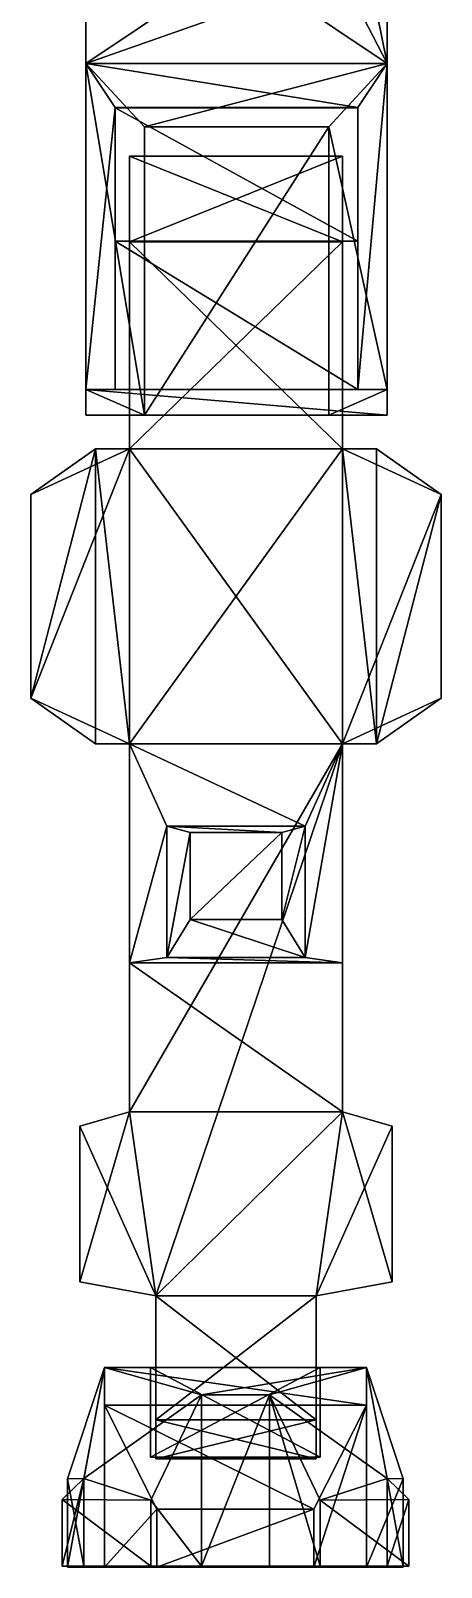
# Model space of a CAD drawing. Extents: x -13 to 15.3, y 0 to 42.3.
# Drawn here: x 3.59 to 8.32, y -0.02 to 17.69 of the extents above; entities that cross this region are included whole.
import ezdxf

# ---------------------------------------------------------------- set-up
doc = ezdxf.new("R2010")
doc.units = 0

msp = doc.modelspace()

# ---------------------------------------------------------------- linework, layer by layer
at = {"layer": 'Default_Layer'}
for points in [[(4.228785, 24.016764, 2.136241), (4.228785, 24.016764, -2.160182), (4.228784, 17.314405, -1.137822)], [(4.228784, 17.314405, -1.137822), (4.228784, 17.314405, 2.782347), (4.228785, 24.016764, 2.136241)], [(7.701726, 17.314404, -1.137822), (4.228784, 17.314405, -1.137822), (4.228785, 24.016764, -2.160182)], [(4.228785, 24.016764, 2.136241), (4.228784, 17.314405, 2.782347), (5.4226, 18.115692, 2.705104)], [(4.228785, 24.016764, -2.160182), (7.701726, 24.016764, -2.160181), (7.701726, 17.314404, -1.137822)], [(7.701725, 17.314404, 2.782348), (7.701726, 24.016764, 2.136242), (6.507911, 23.215477, 2.213486)], [(7.701726, 24.016764, 2.136242), (7.701725, 17.314404, 2.782348), (7.701725, 18.119406, 1.549312)], [(7.701726, 17.314404, -1.137822), (7.701726, 24.016764, -2.160181), (7.701727, 23.211763, -0.688706)], [(6.507911, 23.215477, 2.213486), (6.507909, 18.11569, 2.705104), (7.701725, 17.314404, 2.782348)], [(7.701727, 23.211763, -0.688706), (7.701725, 18.119406, -0.025588), (7.701726, 17.314404, -1.137822)], [(6.507909, 18.11569, 2.705104), (5.4226, 18.115692, 2.705104), (4.228784, 17.314405, 2.782347)], [(4.228784, 17.314405, 2.782347), (7.701725, 17.314404, 2.782348), (6.507909, 18.11569, 2.705104)], [(7.701725, 17.314404, 2.782348), (7.701726, 17.314404, -1.137822), (7.701725, 18.119406, -0.025588)], [(7.701725, 18.119406, -0.025588), (7.701725, 18.119406, 1.549312), (7.701725, 17.314404, 2.782348)], [(4.228784, 17.314405, 2.782347), (4.228784, 13.557913, -0.748411), (4.228783, 13.557913, 1.932682)], [(4.228784, 17.314405, 2.782347), (4.228783, 13.557913, 1.932682), (4.228783, 13.557913, 2.782347)], [(4.228784, 17.314405, 2.782347), (4.228783, 13.557913, 2.782347), (4.903255, 13.261488, 4.349043)], [(4.228784, 17.314405, 2.782347), (4.228784, 17.314405, -1.137822), (4.228784, 13.557913, -0.748411)], [(7.701725, 17.314404, 2.782348), (4.228784, 17.314405, 2.782347), (4.903256, 16.58271, 4.349044)], [(4.903255, 13.261488, 4.349043), (4.903256, 16.58271, 4.349044), (4.228784, 17.314405, 2.782347)], [(4.228784, 17.314405, -1.137822), (7.701726, 17.314404, -1.137822), (7.362533, 16.805359, -1.084353)], [(7.362533, 16.805359, -1.084353), (4.567977, 16.805359, -1.084354), (4.228784, 17.314405, -1.137822)], [(4.228784, 13.557913, -0.748411), (4.228784, 17.314405, -1.137822), (4.567977, 16.805359, -1.084354)], [(4.903256, 16.58271, 4.349044), (7.027252, 16.58271, 4.349044), (7.701725, 17.314404, 2.782348)], [(7.701724, 13.557912, 2.782347), (7.701725, 17.314404, 2.782348), (7.027252, 16.58271, 4.349044)], [(7.701726, 17.314404, -1.137822), (7.701725, 13.557912, -0.74841), (7.362532, 13.557912, -0.74841)], [(7.362532, 13.557912, -0.74841), (7.362533, 16.805359, -1.084353), (7.701726, 17.314404, -1.137822)], [(7.701726, 17.314404, -1.137822), (7.701725, 17.314404, 2.782348), (7.701724, 13.557912, 2.782347)], [(7.701726, 17.314404, -1.137822), (7.701724, 13.557912, 2.782347), (7.701724, 13.557912, 1.932681)], [(7.701726, 17.314404, -1.137822), (7.701724, 13.557912, 1.932681), (7.701725, 13.557912, -0.74841)], [(4.567977, 16.805359, -1.084354), (4.567976, 13.557913, -0.748411), (4.228784, 13.557913, -0.748411)], [(4.567976, 13.557913, -0.748411), (4.567977, 16.805359, -1.084354), (4.567977, 16.801666, 0.605221)], [(7.362532, 15.264889, 1.8729), (4.567976, 15.26489, 1.8729), (4.567977, 16.801666, 0.605221)], [(4.567977, 16.801666, 0.605221), (4.567976, 15.26489, 1.8729), (4.567976, 13.557913, -0.748411)], [(4.567977, 16.805359, -1.084354), (7.362533, 16.805359, -1.084353), (7.362533, 16.801664, 0.605222)], [(7.362533, 16.801664, 0.605222), (4.567977, 16.801666, 0.605221), (4.567977, 16.805359, -1.084354)], [(4.567977, 16.801666, 0.605221), (7.362533, 16.801664, 0.605222), (7.362532, 15.264889, 1.8729)], [(7.362533, 16.805359, -1.084353), (7.362532, 13.557912, -0.74841), (7.362532, 15.264889, 1.8729)], [(7.362532, 15.264889, 1.8729), (7.362533, 16.801664, 0.605222), (7.362533, 16.805359, -1.084353)], [(7.027252, 16.58271, 4.349044), (4.903256, 16.58271, 4.349044), (4.903255, 13.261488, 4.349043)], [(4.903255, 13.261488, 4.349043), (7.027251, 13.261488, 4.349044), (7.027252, 16.58271, 4.349044)], [(7.027252, 16.58271, 4.349044), (7.027251, 13.261488, 4.349044), (7.701724, 13.557912, 2.782347)], [(4.731993, 16.244577, -0.514794), (4.731992, 16.244577, 0.733645), (7.186221, 16.244577, 0.733645)], [(4.731992, 15.259521, -1.082505), (4.731992, 15.259521, 1.301355), (4.731992, 16.244577, 0.733645)], [(4.731992, 16.244577, 0.733645), (4.731993, 16.244577, -0.514794), (4.731992, 15.259521, -1.082505)], [(4.731992, 15.259521, 1.301355), (7.186221, 15.259521, 1.301356), (7.186221, 16.244577, 0.733645)], [(7.186221, 16.244577, 0.733645), (4.731992, 16.244577, 0.733645), (4.731992, 15.259521, 1.301355)], [(7.186221, 15.259521, -1.082504), (4.731992, 15.259521, -1.082505), (4.731993, 16.244577, -0.514794)], [(7.186221, 16.244577, 0.733645), (7.186221, 16.244577, -0.514793), (4.731993, 16.244577, -0.514794)], [(4.731993, 16.244577, -0.514794), (7.186221, 16.244577, -0.514793), (7.186221, 15.259521, -1.082504)], [(7.186221, 15.259521, 1.301356), (7.186221, 15.259521, -1.082504), (7.186221, 16.244577, -0.514793)], [(7.186221, 16.244577, -0.514793), (7.186221, 16.244577, 0.733645), (7.186221, 15.259521, 1.301356)], [(7.362532, 13.557912, 1.771955), (4.567976, 13.557913, 1.771955), (4.567976, 15.26489, 1.8729)], [(4.567976, 15.26489, 1.8729), (7.362532, 15.264889, 1.8729), (7.362532, 13.557912, 1.771955)], [(4.567976, 13.557913, 1.771955), (4.567976, 13.557913, -0.748411), (4.567976, 15.26489, 1.8729)], [(4.731992, 12.871387, 1.749013), (4.731992, 15.259521, 1.301355), (4.731992, 15.259521, -1.082505)], [(4.731992, 15.259521, -1.082505), (4.731992, 12.871387, -2.765812), (4.731992, 12.871387, 1.749013)], [(4.731992, 12.871387, -2.765812), (4.731992, 15.259521, -1.082505), (7.186221, 15.259521, -1.082504)], [(7.186221, 15.259521, -1.082504), (7.186221, 12.871387, -2.765811), (4.731992, 12.871387, -2.765812)], [(4.731992, 15.259521, 1.301355), (4.731992, 12.871387, 1.749013), (7.186221, 12.871386, 1.749013)], [(7.186221, 12.871386, 1.749013), (7.186221, 15.259521, 1.301356), (4.731992, 15.259521, 1.301355)], [(7.186221, 12.871386, 1.749013), (7.186221, 12.871387, -2.765811), (7.186221, 15.259521, -1.082504)], [(7.186221, 15.259521, -1.082504), (7.186221, 15.259521, 1.301356), (7.186221, 12.871386, 1.749013)], [(7.362532, 13.557912, -0.74841), (7.362532, 13.557912, 1.771955), (7.362532, 15.264889, 1.8729)], [(4.228783, 13.557913, 2.782347), (4.228783, 13.261488, 2.782347), (4.903255, 13.261488, 4.349043)], [(4.228783, 13.557913, 1.932682), (7.701724, 13.557912, 1.932681), (7.701724, 13.261487, 2.782347)], [(7.701724, 13.261487, 2.782347), (4.228783, 13.261488, 2.782347), (4.228783, 13.557913, 1.932682)], [(7.701724, 13.557912, 1.932681), (4.228783, 13.557913, 1.932682), (4.567976, 13.557913, 1.771955)], [(4.228783, 13.557913, 1.932682), (4.228784, 13.557913, -0.748411), (4.567976, 13.557913, -0.748411)], [(4.567976, 13.557913, -0.748411), (4.567976, 13.557913, 1.771955), (4.228783, 13.557913, 1.932682)], [(4.228783, 13.557913, 2.782347), (4.228783, 13.557913, 1.932682), (4.228783, 13.261488, 2.782347)], [(4.567976, 13.557913, 1.771955), (7.362532, 13.557912, 1.771955), (7.701724, 13.557912, 1.932681)], [(7.701724, 13.557912, 2.782347), (7.027251, 13.261488, 4.349044), (7.701724, 13.261487, 2.782347)], [(7.701725, 13.557912, -0.74841), (7.701724, 13.557912, 1.932681), (7.362532, 13.557912, 1.771955)], [(7.362532, 13.557912, 1.771955), (7.362532, 13.557912, -0.74841), (7.701725, 13.557912, -0.74841)], [(7.701724, 13.557912, 1.932681), (7.701724, 13.557912, 2.782347), (7.701724, 13.261487, 2.782347)], [(4.228783, 13.261488, 2.782347), (7.701724, 13.261487, 2.782347), (7.027251, 13.261488, 4.349044)], [(7.027251, 13.261488, 4.349044), (4.903255, 13.261488, 4.349043), (4.228783, 13.261488, 2.782347)], [(4.34075, 12.871387, 1.574754), (3.594315, 12.344705, -1.70313), (3.594315, 9.999568, -1.70313)], [(3.594315, 9.999568, -1.70313), (4.34075, 9.472887, 1.574754), (4.34075, 12.871387, 1.574754)], [(4.731992, 12.871387, 1.749013), (4.731992, 12.871387, -2.765812), (3.594315, 12.344705, -1.70313)], [(3.594315, 12.344705, -1.70313), (4.34075, 12.871387, 1.574754), (4.731992, 12.871387, 1.749013)], [(4.731992, 12.871387, -2.765812), (4.731992, 9.472886, -2.765811), (3.594315, 9.999568, -1.70313)], [(3.594315, 9.999568, -1.70313), (3.594315, 12.344705, -1.70313), (4.731992, 12.871387, -2.765812)], [(4.731991, 9.472887, 1.749013), (4.731992, 12.871387, 1.749013), (4.34075, 12.871387, 1.574754)], [(4.34075, 12.871387, 1.574754), (4.34075, 9.472887, 1.574754), (4.731991, 9.472887, 1.749013)], [(7.186221, 12.871386, 1.749013), (4.731992, 12.871387, 1.749013), (4.731991, 9.472887, 1.749013)], [(4.731991, 9.472887, 1.749013), (7.18622, 9.472887, 1.749013), (7.186221, 12.871386, 1.749013)], [(4.731992, 12.871387, -2.765812), (7.186221, 12.871387, -2.765811), (7.18622, 9.472885, -2.76581)], [(7.18622, 9.472885, -2.76581), (4.731992, 9.472886, -2.765811), (4.731992, 12.871387, -2.765812)], [(7.18622, 9.472885, -2.76581), (7.186221, 12.871387, -2.765811), (8.323898, 12.344704, -1.703129)], [(7.186221, 12.871386, 1.749013), (7.18622, 9.472887, 1.749013), (7.577462, 9.472887, 1.574755)], [(7.186221, 12.871387, -2.765811), (7.186221, 12.871386, 1.749013), (7.577463, 12.871386, 1.574755)], [(7.577463, 12.871386, 1.574755), (8.323898, 12.344704, -1.703129), (7.186221, 12.871387, -2.765811)], [(7.577462, 9.472887, 1.574755), (7.577463, 12.871386, 1.574755), (7.186221, 12.871386, 1.749013)], [(8.323898, 12.344704, -1.703129), (7.577463, 12.871386, 1.574755), (7.577462, 9.472887, 1.574755)], [(8.323898, 12.344704, -1.703129), (8.323896, 9.999567, -1.703128), (7.18622, 9.472885, -2.76581)], [(7.577462, 9.472887, 1.574755), (8.323896, 9.999567, -1.703128), (8.323898, 12.344704, -1.703129)], [(4.34075, 9.472887, 1.574754), (3.594315, 9.999568, -1.70313), (4.731992, 9.472886, -2.765811)], [(7.18622, 9.472887, 1.749013), (7.18622, 9.472885, -2.76581), (8.323896, 9.999567, -1.703128)], [(8.323896, 9.999567, -1.703128), (7.577462, 9.472887, 1.574755), (7.18622, 9.472887, 1.749013)], [(4.731992, 9.472886, -2.765811), (4.731991, 9.472887, 1.749013), (4.34075, 9.472887, 1.574754)], [(4.731991, 9.472887, 1.749013), (4.731992, 9.472886, -2.765811), (4.731991, 6.948626, -1.810695)], [(4.731991, 9.472887, 1.749013), (4.731991, 6.948626, -1.810695), (4.731991, 5.229133, -1.160082)], [(4.731991, 9.472887, 1.749013), (4.731991, 5.229133, -1.160082), (4.731991, 5.229133, 1.749013)], [(7.18622, 9.472887, 1.749013), (4.731991, 9.472887, 1.749013), (4.731991, 5.229133, 1.749013)], [(7.18622, 9.472887, 1.749013), (4.731991, 5.229133, 1.749013), (5.03391, 3.107912, 1.749013)], [(4.731991, 6.948626, -1.810695), (4.731992, 9.472886, -2.765811), (5.162967, 8.524766, -3.608978)], [(4.731992, 9.472886, -2.765811), (7.18622, 9.472885, -2.76581), (6.755245, 8.524765, -3.608978)], [(6.755245, 8.524765, -3.608978), (5.162967, 8.524766, -3.608978), (4.731992, 9.472886, -2.765811)], [(7.18622, 9.472887, 1.749013), (5.03391, 3.107912, 1.749013), (7.186219, 5.229132, 1.749013)], [(7.18622, 9.472885, -2.76581), (7.18622, 6.948626, -1.810694), (6.755245, 7.00879, -2.787735)], [(6.755245, 7.00879, -2.787735), (6.755245, 8.524765, -3.608978), (7.18622, 9.472885, -2.76581)], [(7.18622, 9.472887, 1.749013), (7.186219, 5.229132, 1.749013), (7.18622, 5.229132, -1.160082)], [(7.18622, 9.472887, 1.749013), (7.18622, 5.229132, -1.160082), (7.18622, 6.948626, -1.810694)], [(7.18622, 9.472885, -2.76581), (7.18622, 9.472887, 1.749013), (7.18622, 6.948626, -1.810694)], [(5.162967, 8.524766, -3.608978), (5.162967, 7.00879, -2.787734), (4.731991, 6.948626, -1.810695)], [(5.162967, 8.524766, -3.608978), (6.755245, 8.524765, -3.608978), (6.485384, 8.44843, -3.136424)], [(6.485384, 8.44843, -3.136424), (5.432828, 8.448429, -3.136424), (5.162967, 8.524766, -3.608978)], [(5.162967, 7.00879, -2.787734), (5.162967, 8.524766, -3.608978), (5.432828, 8.448429, -3.136424)], [(6.755245, 8.524765, -3.608978), (6.755245, 7.00879, -2.787735), (6.485384, 7.446315, -2.593552)], [(6.485384, 7.446315, -2.593552), (6.485384, 8.44843, -3.136424), (6.755245, 8.524765, -3.608978)], [(5.432828, 8.448429, -3.136424), (5.432828, 7.446314, -2.593552), (5.162967, 7.00879, -2.787734)], [(6.485384, 8.44843, -3.136424), (6.485384, 7.446315, -2.593552), (5.432828, 7.446314, -2.593552)], [(5.432828, 7.446314, -2.593552), (5.432828, 8.448429, -3.136424), (6.485384, 8.44843, -3.136424)], [(6.755245, 7.00879, -2.787735), (5.162967, 7.00879, -2.787734), (5.432828, 7.446314, -2.593552)], [(5.432828, 7.446314, -2.593552), (6.485384, 7.446315, -2.593552), (6.755245, 7.00879, -2.787735)], [(7.18622, 6.948626, -1.810694), (4.731991, 6.948626, -1.810695), (5.162967, 7.00879, -2.787734)], [(7.18622, 5.229132, -1.160082), (4.731991, 5.229133, -1.160082), (4.731991, 6.948626, -1.810695)], [(7.18622, 6.948626, -1.810694), (7.18622, 5.229132, -1.160082), (4.731991, 6.948626, -1.810695)], [(5.162967, 7.00879, -2.787734), (6.755245, 7.00879, -2.787735), (7.18622, 6.948626, -1.810694)], [(4.731991, 5.229133, -1.160082), (5.033911, 3.107912, -0.357466), (4.158474, 3.272605, -0.225076)], [(4.158474, 3.272605, -0.225076), (4.158475, 5.064441, -0.903062), (4.731991, 5.229133, -1.160082)], [(5.03391, 3.107912, 1.749013), (4.731991, 5.229133, 1.749013), (4.158475, 5.064441, 1.554308)], [(4.731991, 5.229133, 1.749013), (4.731991, 5.229133, -1.160082), (4.158475, 5.064441, -0.903062)], [(4.158475, 5.064441, -0.903062), (4.158475, 5.064441, 1.554308), (4.731991, 5.229133, 1.749013)], [(7.18622, 5.229132, -1.160082), (5.033911, 3.107912, -0.357466), (4.731991, 5.229133, -1.160082)], [(5.03391, 3.107912, 1.749013), (6.884299, 3.107912, 1.749013), (7.186219, 5.229132, 1.749013)], [(7.18622, 5.229132, -1.160082), (6.8843, 3.107911, -0.357466), (5.033911, 3.107912, -0.357466)], [(7.186219, 5.229132, 1.749013), (6.884299, 3.107912, 1.749013), (7.759736, 3.272604, 1.554308)], [(6.8843, 3.107911, -0.357466), (7.18622, 5.229132, -1.160082), (7.759736, 5.06444, -0.903061)], [(7.18622, 5.229132, -1.160082), (7.186219, 5.229132, 1.749013), (7.759736, 5.06444, 1.554308)], [(7.759736, 3.272604, 1.554308), (7.759736, 5.06444, 1.554308), (7.186219, 5.229132, 1.749013)], [(7.759736, 5.06444, 1.554308), (7.759736, 5.06444, -0.903061), (7.18622, 5.229132, -1.160082)], [(4.158474, 3.272605, -0.225076), (4.158474, 3.272605, 1.554307), (4.158475, 5.064441, 1.554308)], [(4.158475, 5.064441, 1.554308), (4.158475, 5.064441, -0.903062), (4.158474, 3.272605, -0.225076)], [(4.158475, 5.064441, 1.554308), (4.158474, 3.272605, 1.554307), (5.03391, 3.107912, 1.749013)], [(7.759736, 5.06444, -0.903061), (7.759737, 3.272604, -0.225075), (6.8843, 3.107911, -0.357466)], [(7.759736, 5.06444, 1.554308), (7.759736, 3.272604, 1.554308), (7.759737, 3.272604, -0.225075)], [(7.759737, 3.272604, -0.225075), (7.759736, 5.06444, -0.903061), (7.759736, 5.06444, 1.554308)], [(5.033911, 3.107912, -0.357466), (5.03391, 3.107912, 1.749013), (4.158474, 3.272605, 1.554307)], [(4.158474, 3.272605, 1.554307), (4.158474, 3.272605, -0.225076), (5.033911, 3.107912, -0.357466)], [(6.884299, 3.107912, 1.749013), (6.8843, 3.107911, -0.357466), (7.759737, 3.272604, -0.225075)], [(7.759737, 3.272604, -0.225075), (7.759736, 3.272604, 1.554308), (6.884299, 3.107912, 1.749013)], [(5.03391, 3.107912, 1.749013), (5.033911, 3.107912, -0.357466), (5.03391, 1.67904, -0.149185)], [(5.03391, 1.67904, -0.149185), (5.03391, 1.67904, 1.540733), (5.03391, 3.107912, 1.749013)], [(6.8843, 1.679039, -0.149185), (5.03391, 1.67904, -0.149185), (5.033911, 3.107912, -0.357466)], [(6.884299, 3.107912, 1.749013), (5.03391, 3.107912, 1.749013), (5.03391, 1.67904, 1.540733)], [(5.03391, 1.67904, 1.540733), (6.8843, 1.67904, 1.540733), (6.884299, 3.107912, 1.749013)], [(5.033911, 3.107912, -0.357466), (6.8843, 3.107911, -0.357466), (6.8843, 1.679039, -0.149185)], [(6.8843, 3.107911, -0.357466), (6.884299, 3.107912, 1.749013), (6.8843, 1.67904, 1.540733)], [(6.8843, 1.67904, 1.540733), (6.8843, 1.679039, -0.149185), (6.8843, 3.107911, -0.357466)], [(4.019521, 1.001007, -0.402568), (4.01952, 1.001007, 2.660635), (4.443839, 2.283804, 2.660655)], [(4.443839, 2.283804, 2.660655), (4.01952, 1.001007, 2.660635), (4.204707, 1.004496, 3.767104)], [(4.44384, 2.283805, -0.901565), (4.44384, -0.019279, -0.901565), (4.019521, -0.019279, -0.402568)], [(4.019521, -0.019279, -0.402568), (4.019521, 1.001007, -0.402568), (4.44384, 2.283805, -0.901565)], [(4.443839, 2.283804, 2.660655), (4.44384, 2.283805, -0.901565), (4.019521, 1.001007, -0.402568)], [(4.443839, 2.283804, 2.660655), (4.204707, 1.004496, 3.767104), (5.562525, 1.96778, 3.767123)], [(4.44384, 2.283805, -0.901565), (4.443839, 2.283804, 2.660655), (4.975602, 2.283804, 1.778579)], [(4.443839, 2.283804, 2.660655), (7.46204, 2.283804, 2.660655), (6.930278, 2.283804, 1.778579)], [(6.930278, 2.283804, 1.778579), (4.975602, 2.283804, 1.778579), (4.443839, 2.283804, 2.660655)], [(7.46204, 2.283804, 2.660655), (4.443839, 2.283804, 2.660655), (5.562525, 1.96778, 3.767123)], [(7.462041, 2.283804, -0.901565), (4.44384, 2.283805, -0.901565), (4.975602, 2.283804, -0.358096)], [(4.975602, 2.283804, 1.778579), (4.975602, 2.283804, -0.358096), (4.44384, 2.283805, -0.901565)], [(4.44384, -0.019279, -0.901565), (4.44384, 2.283805, -0.901565), (4.44384, 1.850798, -2.520832)], [(4.44384, 2.283805, -0.901565), (7.462041, 2.283804, -0.901565), (7.462041, 1.850798, -2.520831)], [(7.462041, 1.850798, -2.520831), (4.44384, 1.850798, -2.520832), (4.44384, 2.283805, -0.901565)], [(4.975602, 2.283804, -0.358096), (6.930278, 2.283804, -0.358096), (7.462041, 2.283804, -0.901565)], [(6.930278, 2.283804, -0.358096), (4.975602, 2.283804, -0.358096), (4.975603, 1.251476, -0.109918)], [(4.975602, 2.283804, -0.358096), (4.975602, 2.283804, 1.778579), (4.975602, 1.251475, 1.530402)], [(4.975602, 1.251475, 1.530402), (4.975603, 1.251476, -0.109918), (4.975602, 2.283804, -0.358096)], [(4.975602, 2.283804, 1.778579), (6.930278, 2.283804, 1.778579), (6.930278, 1.251475, 1.530402)], [(6.930278, 1.251475, 1.530402), (4.975602, 1.251475, 1.530402), (4.975602, 2.283804, 1.778579)], [(4.975603, 1.251476, -0.109918), (6.930279, 1.251476, -0.109918), (6.930278, 2.283804, -0.358096)], [(5.562525, 1.96778, 3.767123), (6.343355, 1.96778, 3.767123), (7.46204, 2.283804, 2.660655)], [(7.46204, 2.283804, 2.660655), (6.343355, 1.96778, 3.767123), (7.701173, 1.004496, 3.767103)], [(7.46204, 2.283804, 2.660655), (7.462041, 2.283804, -0.901565), (6.930278, 2.283804, -0.358096)], [(6.930278, 2.283804, -0.358096), (6.930278, 2.283804, 1.778579), (7.46204, 2.283804, 2.660655)], [(6.930278, 2.283804, 1.778579), (6.930278, 2.283804, -0.358096), (6.930279, 1.251476, -0.109918)], [(6.930279, 1.251476, -0.109918), (6.930278, 1.251475, 1.530402), (6.930278, 2.283804, 1.778579)], [(7.462041, 2.283804, -0.901565), (7.46204, 2.283804, 2.660655), (7.88636, 1.001007, 2.660635)], [(7.88636, 1.001007, 2.660635), (7.46204, 2.283804, 2.660655), (7.701173, 1.004496, 3.767103)], [(7.462041, 2.283804, -0.901565), (7.462041, -0.019279, -0.901565), (7.462041, -0.019279, -2.520831)], [(7.462041, -0.019279, -2.520831), (7.462041, 1.850798, -2.520831), (7.462041, 2.283804, -0.901565)], [(7.462041, -0.019279, -0.901565), (7.462041, 2.283804, -0.901565), (7.88636, 1.001007, -0.402567)], [(7.88636, 1.001007, 2.660635), (7.88636, 1.001007, -0.402567), (7.462041, 2.283804, -0.901565)], [(5.562525, 1.96778, 3.767123), (4.204707, 1.004496, 3.767104), (4.976102, 0.754557, 6.421607)], [(5.562525, -0.006126, 3.767123), (5.562525, 1.96778, 3.767123), (4.976102, 0.754557, 6.421607)], [(5.562525, -0.006126, 3.767123), (6.343355, -0.006126, 3.767123), (6.343355, 1.96778, 3.767123)], [(6.343355, 1.96778, 3.767123), (5.562525, 1.96778, 3.767123), (5.562525, -0.006126, 3.767123)], [(6.343355, 1.96778, 3.767123), (6.343355, -0.006126, 3.767123), (6.929778, -0.006126, 6.421605)], [(6.929778, -0.006126, 6.421605), (6.929778, 0.754557, 6.421605), (6.343355, 1.96778, 3.767123)], [(7.701173, 1.004496, 3.767103), (6.343355, 1.96778, 3.767123), (6.929778, 0.754557, 6.421605)], [(4.44384, 1.850798, -2.520832), (4.44384, -0.019279, -2.520832), (4.44384, -0.019279, -0.901565)], [(4.44384, -0.019279, -2.520832), (4.44384, 1.850798, -2.520832), (5.048927, 0.648657, -3.665477)], [(4.44384, 1.850798, -2.520832), (7.462041, 1.850798, -2.520831), (6.856956, 0.648657, -3.665475)], [(6.856956, 0.648657, -3.665475), (5.048927, 0.648657, -3.665477), (4.44384, 1.850798, -2.520832)], [(7.462041, 1.850798, -2.520831), (7.462041, -0.019279, -2.520831), (6.856956, -0.019279, -3.665476)], [(6.856956, -0.019279, -3.665476), (6.856956, 0.648657, -3.665475), (7.462041, 1.850798, -2.520831)], [(5.03391, 1.67904, 1.540733), (5.03391, 1.67904, -0.149185), (5.03391, 1.231256, 0.374264)], [(5.03391, 1.231256, 0.374264), (5.03391, 1.231256, 1.017283), (5.03391, 1.67904, 1.540733)], [(5.03391, 1.67904, -0.149185), (6.8843, 1.679039, -0.149185), (6.8843, 1.231256, 0.374264)], [(6.8843, 1.231256, 0.374264), (5.03391, 1.231256, 0.374264), (5.03391, 1.67904, -0.149185)], [(6.8843, 1.67904, 1.540733), (5.03391, 1.67904, 1.540733), (5.03391, 1.231256, 1.017283)], [(5.03391, 1.231256, 1.017283), (6.884299, 1.231257, 1.017284), (6.8843, 1.67904, 1.540733)], [(6.8843, 1.679039, -0.149185), (6.8843, 1.67904, 1.540733), (6.884299, 1.231257, 1.017284)], [(6.884299, 1.231257, 1.017284), (6.8843, 1.231256, 0.374264), (6.8843, 1.679039, -0.149185)], [(6.930279, 1.251476, -0.109918), (4.975603, 1.251476, -0.109918), (4.975602, 1.251475, 1.530402)], [(4.975602, 1.251475, 1.530402), (6.930278, 1.251475, 1.530402), (6.930279, 1.251476, -0.109918)], [(6.8843, 1.231256, 0.374264), (6.884299, 1.231257, 1.017284), (5.03391, 1.231256, 1.017283)], [(5.03391, 1.231256, 1.017283), (5.03391, 1.231256, 0.374264), (6.8843, 1.231256, 0.374264)], [(4.204707, 1.004496, 3.767104), (4.204707, -0.006126, 3.767105), (3.956463, -0.006126, 6.421587)], [(3.956463, -0.006126, 6.421587), (3.956463, 0.760032, 6.421587), (4.204707, 1.004496, 3.767104)], [(4.204707, 1.004496, 3.767104), (3.956463, 0.760032, 6.421587), (4.976102, 0.754557, 6.421607)], [(4.204707, -0.006126, 3.767105), (4.204707, 1.004496, 3.767104), (4.01952, 1.001007, 2.660635)], [(4.019521, 1.001007, -0.402568), (4.019521, -0.019279, -0.402568), (4.01952, -0.01928, 2.660635)], [(4.01952, -0.01928, 2.660635), (4.01952, 1.001007, 2.660635), (4.019521, 1.001007, -0.402568)], [(4.01952, 1.001007, 2.660635), (4.01952, -0.01928, 2.660635), (4.204707, -0.006126, 3.767105)], [(6.929778, 0.754557, 6.421605), (7.949418, 0.760032, 6.421585), (7.701173, 1.004496, 3.767103)], [(7.88636, 1.001007, -0.402567), (7.88636, -0.019279, -0.402568), (7.462041, -0.019279, -0.901565)], [(7.88636, -0.01928, 2.660635), (7.88636, 1.001007, 2.660635), (7.701173, 1.004496, 3.767103)], [(7.701173, 1.004496, 3.767103), (7.701173, -0.006126, 3.767104), (7.88636, -0.01928, 2.660635)], [(7.701173, -0.006126, 3.767104), (7.701173, 1.004496, 3.767103), (7.949418, 0.760032, 6.421585)], [(7.88636, -0.019279, -0.402568), (7.88636, 1.001007, -0.402567), (7.88636, 1.001007, 2.660635)], [(7.88636, 1.001007, 2.660635), (7.88636, -0.01928, 2.660635), (7.88636, -0.019279, -0.402568)], [(4.976102, -0.006126, 6.421607), (4.976102, 0.754557, 6.421607), (3.956463, 0.760032, 6.421587)], [(3.956463, 0.760032, 6.421587), (3.956463, -0.006126, 6.421587), (4.976102, -0.006126, 6.421607)], [(4.976102, 0.754557, 6.421607), (4.976102, -0.006126, 6.421607), (5.562525, -0.006126, 3.767123)], [(7.949419, -0.006126, 6.421587), (7.949418, 0.760032, 6.421585), (6.929778, 0.754557, 6.421605)], [(6.929778, 0.754557, 6.421605), (6.929778, -0.006126, 6.421605), (7.949419, -0.006126, 6.421587)], [(7.949418, 0.760032, 6.421585), (7.949419, -0.006126, 6.421587), (7.701173, -0.006126, 3.767104)], [(5.048927, 0.648657, -3.665477), (5.048927, -0.019279, -3.665476), (4.44384, -0.019279, -2.520832)], [(5.048927, -0.019279, -3.665476), (5.048927, 0.648657, -3.665477), (6.856956, 0.648657, -3.665475)], [(6.856956, 0.648657, -3.665475), (6.856956, -0.019279, -3.665476), (5.048927, -0.019279, -3.665476)], [(4.976102, -0.006126, 6.421607), (3.956463, -0.006126, 6.421587), (4.204707, -0.006126, 3.767105)], [(4.01952, -0.01928, 2.660635), (4.443839, -0.01928, 2.660655), (5.562525, -0.006126, 3.767123)], [(5.562525, -0.006126, 3.767123), (4.204707, -0.006126, 3.767105), (4.01952, -0.01928, 2.660635)], [(4.44384, -0.019279, -0.901565), (4.443839, -0.01928, 2.660655), (4.01952, -0.01928, 2.660635)], [(4.01952, -0.01928, 2.660635), (4.019521, -0.019279, -0.402568), (4.44384, -0.019279, -0.901565)], [(4.204707, -0.006126, 3.767105), (5.562525, -0.006126, 3.767123), (4.976102, -0.006126, 6.421607)], [(4.443839, -0.01928, 2.660655), (7.46204, -0.01928, 2.660655), (6.343355, -0.006126, 3.767123)], [(6.343355, -0.006126, 3.767123), (5.562525, -0.006126, 3.767123), (4.443839, -0.01928, 2.660655)], [(7.46204, -0.01928, 2.660655), (4.443839, -0.01928, 2.660655), (4.44384, -0.019279, -0.901565)], [(4.44384, -0.019279, -0.901565), (7.462041, -0.019279, -0.901565), (7.46204, -0.01928, 2.660655)], [(7.462041, -0.019279, -0.901565), (4.44384, -0.019279, -0.901565), (4.44384, -0.019279, -2.520832)], [(4.44384, -0.019279, -2.520832), (7.462041, -0.019279, -2.520831), (7.462041, -0.019279, -0.901565)], [(7.462041, -0.019279, -2.520831), (4.44384, -0.019279, -2.520832), (5.048927, -0.019279, -3.665476)], [(5.048927, -0.019279, -3.665476), (6.856956, -0.019279, -3.665476), (7.462041, -0.019279, -2.520831)], [(7.701173, -0.006126, 3.767104), (6.343355, -0.006126, 3.767123), (7.46204, -0.01928, 2.660655)], [(6.343355, -0.006126, 3.767123), (7.701173, -0.006126, 3.767104), (7.949419, -0.006126, 6.421587)], [(7.949419, -0.006126, 6.421587), (6.929778, -0.006126, 6.421605), (6.343355, -0.006126, 3.767123)], [(7.46204, -0.01928, 2.660655), (7.88636, -0.01928, 2.660635), (7.701173, -0.006126, 3.767104)], [(7.46204, -0.01928, 2.660655), (7.462041, -0.019279, -0.901565), (7.88636, -0.019279, -0.402568)], [(7.88636, -0.019279, -0.402568), (7.88636, -0.01928, 2.660635), (7.46204, -0.01928, 2.660655)]]:
    msp.add_3dface(points, dxfattribs=at)

doc.saveas('drawing.dxf')
